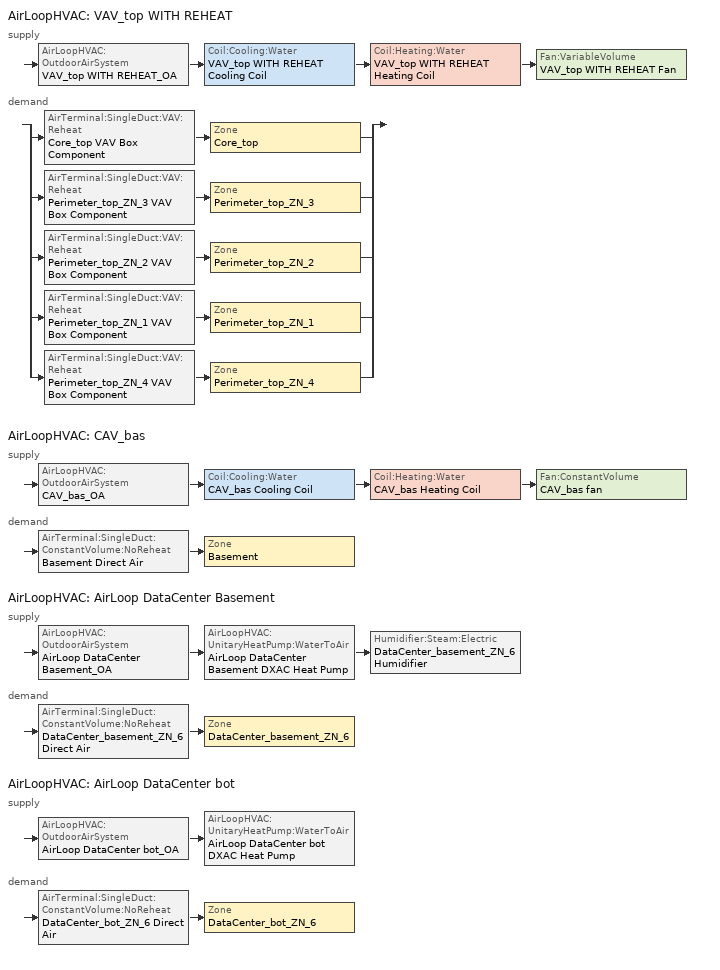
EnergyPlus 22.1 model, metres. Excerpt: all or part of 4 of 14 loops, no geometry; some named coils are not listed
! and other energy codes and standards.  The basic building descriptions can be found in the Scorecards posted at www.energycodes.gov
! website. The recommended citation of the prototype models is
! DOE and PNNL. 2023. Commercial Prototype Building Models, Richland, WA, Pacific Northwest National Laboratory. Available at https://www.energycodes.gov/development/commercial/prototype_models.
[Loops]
AirLoopHVAC 'VAV_top WITH REHEAT'
 supply: AirLoopHVAC:OutdoorAirSystem 'VAV_top WITH REHEAT_OA' > Coil:Cooling:Water 'VAV_top WITH REHEAT Cooling Coil' > Coil:Heating:Water 'VAV_top WITH REHEAT Heating Coil' > Fan:VariableVolume 'VAV_top WITH REHEAT Fan'
 demand: split
  | AirTerminal:SingleDuct:VAV:Reheat 'Core_top VAV Box Component' > Zone 'Core_top'
  | AirTerminal:SingleDuct:VAV:Reheat 'Perimeter_top_ZN_3 VAV Box Component' > Zone 'Perimeter_top_ZN_3'
  | AirTerminal:SingleDuct:VAV:Reheat 'Perimeter_top_ZN_2 VAV Box Component' > Zone 'Perimeter_top_ZN_2'
  | AirTerminal:SingleDuct:VAV:Reheat 'Perimeter_top_ZN_1 VAV Box Component' > Zone 'Perimeter_top_ZN_1'
  | AirTerminal:SingleDuct:VAV:Reheat 'Perimeter_top_ZN_4 VAV Box Component' > Zone 'Perimeter_top_ZN_4'
AirLoopHVAC 'CAV_bas'
 supply: AirLoopHVAC:OutdoorAirSystem 'CAV_bas_OA' > Coil:Cooling:Water 'CAV_bas Cooling Coil' > Coil:Heating:Water 'CAV_bas Heating Coil' > Fan:ConstantVolume 'CAV_bas fan'
 demand: AirTerminal:SingleDuct:ConstantVolume:NoReheat 'Basement Direct Air' > Zone 'Basement'
AirLoopHVAC 'AirLoop DataCenter Basement'
 supply: AirLoopHVAC:OutdoorAirSystem 'AirLoop DataCenter Basement_OA' > AirLoopHVAC:UnitaryHeatPump:WaterToAir 'AirLoop DataCenter Basement DXAC Heat Pump' > Humidifier:Steam:Electric 'DataCenter_basement_ZN_6 Humidifier'
 demand: AirTerminal:SingleDuct:ConstantVolume:NoReheat 'DataCenter_basement_ZN_6 Direct Air' > Zone 'DataCenter_basement_ZN_6'
AirLoopHVAC 'AirLoop DataCenter bot'
 supply: AirLoopHVAC:OutdoorAirSystem 'AirLoop DataCenter bot_OA' > AirLoopHVAC:UnitaryHeatPump:WaterToAir 'AirLoop DataCenter bot DXAC Heat Pump'
 demand: AirTerminal:SingleDuct:ConstantVolume:NoReheat 'DataCenter_bot_ZN_6 Direct Air' > Zone 'DataCenter_bot_ZN_6'
[EnergyManagementSystem:Sensor]
Name | Output:Variable or Output:Meter Index Key | Output:Variable or Output:Meter
Basement_LSr | Basement | Zone Lights Electricity Rate
Basement_Occ_Sensor | Basement | People Occupant Count
Core_top_LSr | Core_top | Zone Lights Electricity Rate
Core_top_Occ_Sensor | Core_top | People Occupant Count
Perimeter_top_ZN_3_LSr | Perimeter_top_ZN_3 | Zone Lights Electricity Rate
Perimeter_top_ZN_3_Occ_Sensor | Perimeter_top_ZN_3 | People Occupant Count
Perimeter_top_ZN_2_LSr | Perimeter_top_ZN_2 | Zone Lights Electricity Rate
Perimeter_top_ZN_2_Occ_Sensor | Perimeter_top_ZN_2 | People Occupant Count
Perimeter_top_ZN_1_LSr | Perimeter_top_ZN_1 | Zone Lights Electricity Rate
Perimeter_top_ZN_1_Occ_Sensor | Perimeter_top_ZN_1 | People Occupant Count
Perimeter_top_ZN_4_LSr | Perimeter_top_ZN_4 | Zone Lights Electricity Rate
Perimeter_top_ZN_4_Occ_Sensor | Perimeter_top_ZN_4 | People Occupant Count
vav_top_OA_VRP | VAV_top WITH REHEAT | Air System Outdoor Air Mechanical Ventilation Requested Mass Flow Rate
vav_top_OA | VAV_top WITH REHEAT | Air System Outdoor Air Mass Flow Rate
vav_top_SUPPLY_FLOW | VAV_top WITH REHEAT_OA-VAV_top WITH REHEAT_CoolCNode | System Node Standard Density Volume Flow Rate
[EnergyManagementSystem:Program]
SET_Perimeter_mid_ZN_4_Light_EMS_Program: SET Perimeter_mid_ZN_4_LSr_IP=0.093*Perimeter_mid_ZN_4_LSr/Perimeter_mid_ZN_4_Area; IF (Perimeter_mid_ZN_4_Occ_Sensor <= 0) && (Perimeter_mid_ZN_4_LSr_IP >= 0.02); SET Perimeter_mid_ZN_4_Light_Actuator = 0.02*Perimeter_mid_ZN_4_Area/0.09290304; ELSE; SET Perimeter_mid_ZN_4_Light_Actuator = NULL; ENDIF
SET_Perimeter_top_ZN_3_Light_EMS_Program: SET Perimeter_top_ZN_3_LSr_IP=0.093*Perimeter_top_ZN_3_LSr/Perimeter_top_ZN_3_Area; IF (Perimeter_top_ZN_3_Occ_Sensor <= 0) && (Perimeter_top_ZN_3_LSr_IP >= 0.02); SET Perimeter_top_ZN_3_Light_Actuator = 0.02*Perimeter_top_ZN_3_Area/0.09290304; ELSE; SET Perimeter_top_ZN_3_Light_Actuator = NULL; ENDIF
SET_Perimeter_top_ZN_2_Light_EMS_Program: SET Perimeter_top_ZN_2_LSr_IP=0.093*Perimeter_top_ZN_2_LSr/Perimeter_top_ZN_2_Area; IF (Perimeter_top_ZN_2_Occ_Sensor <= 0) && (Perimeter_top_ZN_2_LSr_IP >= 0.02); SET Perimeter_top_ZN_2_Light_Actuator = 0.02*Perimeter_top_ZN_2_Area/0.09290304; ELSE; SET Perimeter_top_ZN_2_Light_Actuator = NULL; ENDIF
SET_Perimeter_top_ZN_1_Light_EMS_Program: SET Perimeter_top_ZN_1_LSr_IP=0.093*Perimeter_top_ZN_1_LSr/Perimeter_top_ZN_1_Area; IF (Perimeter_top_ZN_1_Occ_Sensor <= 0) && (Perimeter_top_ZN_1_LSr_IP >= 0.02); SET Perimeter_top_ZN_1_Light_Actuator = 0.02*Perimeter_top_ZN_1_Area/0.09290304; ELSE; SET Perimeter_top_ZN_1_Light_Actuator = NULL; ENDIF
SET_Perimeter_top_ZN_4_Light_EMS_Program: SET Perimeter_top_ZN_4_LSr_IP=0.093*Perimeter_top_ZN_4_LSr/Perimeter_top_ZN_4_Area; IF (Perimeter_top_ZN_4_Occ_Sensor <= 0) && (Perimeter_top_ZN_4_LSr_IP >= 0.02); SET Perimeter_top_ZN_4_Light_Actuator = 0.02*Perimeter_top_ZN_4_Area/0.09290304; ELSE; SET Perimeter_top_ZN_4_Light_Actuator = NULL; ENDIF
PlantPump_EMS_Program: IF ChillerPlantDemandLoad < 1130053.16; SET Chiller2PumpStatus = 0; SET Chiller2Status = 0; SET Chiller2PumpFlow = 0; ELSE; SET Chiller2PumpStatus = 1; SET Chiller2Status = 1; SET Chiller2PumpFlow = Chiller2PumpDesignFlow; ENDIF
ChangTowerFlow: IF Chiller1_Status > 0 && Chiller2_Status == 0 && SensedCurveInput > 0.2; IF (0.5 * SensedCurveInput) > 0.2; SET AirInput = 0.5 * SensedCurveInput; ELSE; SET AirInput = 0.2; ENDIF; SET TowerCurveOutput =  2* (AirInput^3); ELSE; SET TowerCurveOutput = SensedCurveValue; ENDIF
vav_bot_MAX_OA_FRAC: IF vav_bot_OA > vav_bot_OA_VRP; SET vav_bot_MAX_OA_FRAC = NULL; ELSE; IF vav_bot_SUPPLY_FLOW > 0; SET vav_bot_MAX_OA_FRAC =      2.0305 / vav_bot_SUPPLY_FLOW; ELSE; SET vav_bot_MAX_OA_FRAC = NULL; ENDIF; ENDIF
[EnergyManagementSystem:InternalVariable] Internal Data Type=Zone Floor Area
Name | Internal Data Index Key
Basement_Area | Basement
Core_top_Area | Core_top
Perimeter_top_ZN_3_Area | Perimeter_top_ZN_3
Perimeter_top_ZN_2_Area | Perimeter_top_ZN_2
Perimeter_top_ZN_1_Area | Perimeter_top_ZN_1
Perimeter_top_ZN_4_Area | Perimeter_top_ZN_4
[DesignSpecification:ZoneAirDistribution] Zone Air Distribution Effectiveness in Cooling Mode=1; Zone Air Distribution Effectiveness in Heating Mode=1
Name | Minimum Zone Ventilation Efficiency
VAV_Zone_AirDistribution | 0.6
CM DSZAD Building
[ThermostatSetpoint:DualSetpoint]
Name | Heating Setpoint Temperature Schedule | Cooling Setpoint Temperature Schedule
DataCenter Cooling Setpoints Dual SP Control | HTGSETP_DC_SCH | CLGSETP_DC_SCH
Core_top Dual SP Control; Perimeter_top_ZN_3 Dual SP Control; Perimeter_top_ZN_2 Dual SP Control; Perimeter_top_ZN_1 Dual SP Control; Perimeter_top_ZN_4 Dual SP Control; Basement Dual SP Control | HTGSETP_SCH_YES_OPTIMUM | CLGSETP_SCH_YES_OPTIMUM
[Sizing:System] Type of Load to Size On=Sensible; Preheat Design Temperature {C}=7; Preheat Design Humidity Ratio {kgWater/kgDryAir}=0.008; Precool Design Temperature {C}=12.8; Precool Design Humidity Ratio {kgWater/kgDryAir}=0.008; Central Cooling Design Supply Air Temperature {C}=12.8; Type of Zone Sum to Use=Coincident; 100% Outdoor Air in Cooling=No; 100% Outdoor Air in Heating=No; Central Cooling Design Supply Air Humidity Ratio {kgWater/kgDryAir}=0.0085; Central Heating Design Supply Air Humidity Ratio {kgWater/kgDryAir}=0.008; Cooling Supply Air Flow Rate Method=DesignDay; Cooling Supply Air Flow Rate {m3/s}=0; Heating Supply Air Flow Rate Method=DesignDay; Heating Supply Air Flow Rate {m3/s}=0; System Outdoor Air Method=ZoneSum
Name | Design Outdoor Air Flow Rate {m3/s} | Central Heating Maximum System Air Flow Ratio | Central Heating Design Supply Air Temperature {C} | Zone Maximum Outdoor Air Fraction | Cooling Design Capacity Method | Cooling Design Capacity {W} | Heating Design Capacity Method | Heating Design Capacity {W} | Central Cooling Capacity Control Method
VAV_top WITH REHEAT | 2.0305 | 0.3 | 12.8
CAV_bas; AirLoop DataCenter Basement; AirLoop DataCenter bot | AUTOSIZE | 1 | 40 | 1 | CoolingDesignCapacity | autosize | HeatingDesignCapacity | autosize | OnOff
[AirLoopHVAC] Design Supply Air Flow Rate {m3/s}=AUTOSIZE
VAV_top WITH REHEAT; CAV_bas; AirLoop DataCenter Basement; AirLoop DataCenter bot
[SetpointManager:Warmest]
VAV_top WITH REHEAT Supply Air Temperature Manager: Control Variable=Temperature; HVAC Air Loop=VAV_top WITH REHEAT; Minimum Setpoint Temperature {C}=12.8; Maximum Setpoint Temperature {C}=15.6; Strategy=MaximumTemperature; Setpoint Node or NodeList=VAV_top WITH REHEAT Supply Equipment Outlet Node
[SetpointManager:MixedAir] Control Variable=Temperature
Name | Setpoint Node or NodeList
VAV_top WITH REHEAT_CoolC SAT Manager | VAV_top WITH REHEAT_CoolC-VAV_top WITH REHEAT_HeatCNode
VAV_top WITH REHEAT_HeatC MixedAir Manager | VAV_top WITH REHEAT_HeatC-VAV_top WITH REHEAT FanNode
VAV_top WITH REHEAT_OAMixed Air Temp Manager | VAV_top WITH REHEAT_OA-VAV_top WITH REHEAT_CoolCNode
CAV_bas_OAMixed Air Temp Manager | CAV_bas Mixed Air Outlet
CAV_bas_CoolC SAT Manager | CAV_bas Cooling Coil Outlet
CAV_bas_HeatC MixedAir Manager | CAV_bas Heating Coil Outlet
AirLoop DataCenter Basement_OAMixed Air Temp Manager | AirLoop DataCenter Basement Mixed Air Outlet
AirLoop DataCenter bot_OAMixed Air Temp Manager | AirLoop DataCenter bot Mixed Air Outlet
[Controller:OutdoorAir] Maximum Outdoor Air Flow Rate {m3/s}=AUTOSIZE; Economizer Control Action Type=ModulateFlow; Lockout Type=LockoutWithHeating; Minimum Limit Type=FixedMinimum; Minimum Outdoor Air Schedule=MinOA_MotorizedDamper_sched
Name | Minimum Outdoor Air Flow Rate {m3/s} | Economizer Control Type | Maximum Fraction of Outdoor Air Schedule | Mechanical Ventilation Controller
VAV_top WITH REHEAT_OA_Controller | 0 | DifferentialDryBulb | VAV_TOP WITH REHEAT Max OA Fraction | VAV_top WITH REHEAT_DCV
CAV_bas_OA_Controller; AirLoop DataCenter Basement_OA_Controller | AUTOSIZE | DifferentialDryBulb
AirLoop DataCenter bot_OA_Controller | AUTOSIZE | NoEconomizer
[Fan:VariableVolume]
VAV_top WITH REHEAT Fan: Availability Schedule=HVACOperationSchd; Fan Total Efficiency=0.61165; Pressure Rise {Pa}=1314.72; Maximum Flow Rate {m3/s}=AUTOSIZE; Fan Power Minimum Flow Rate Input Method=Fraction; Fan Power Minimum Flow Fraction=0.25; Motor Efficiency=0.941; Motor In Airstream Fraction=1; Fan Power Coefficient 1=0.0408; Fan Power Coefficient 2=0.088; Fan Power Coefficient 3=-0.0729; Fan Power Coefficient 4=0.9437; Fan Power Coefficient 5=0
[Controller:MechanicalVentilation] Availability Schedule=MinOA_MotorizedDamper_sched
VAV_top WITH REHEAT_DCV: Demand Controlled Ventilation=Yes; System Outdoor Air Method=Standard62.1VentilationRateProcedure; Zone 1=Core_top; Design Specification Outdoor Air Object Name 1=SZ DSOA Core_top; Design Specification Zone Air Distribution Object Name 1=CM DSZAD Building; Zone 2=Perimeter_top_ZN_3; Design Specification Outdoor Air Object Name 2=SZ DSOA Perimeter_top_ZN_3; Design Specification Zone Air Distribution Object Name 2=CM DSZAD Building; Zone 3=Perimeter_top_ZN_2; Design Specification Outdoor Air Object Name 3=SZ DSOA Perimeter_top_ZN_2; Design Specification Zone Air Distribution Object Name 3=CM DSZAD Building; Zone 4=Perimeter_top_ZN_1; Design Specification Outdoor Air Object Name 4=SZ DSOA Perimeter_top_ZN_1; Design Specification Zone Air Distribution Object Name 4=CM DSZAD Building; Zone 5=Perimeter_top_ZN_4; Design Specification Outdoor Air Object Name 5=SZ DSOA Perimeter_top_ZN_4; Design Specification Zone Air Distribution Object Name 5=CM DSZAD Building
Basement_DCV: Demand Controlled Ventilation=No; System Outdoor Air Method=ZoneSum; Zone 1=Basement; Design Specification Outdoor Air Object=SZ DSOA Basement; Design Specification Zone Air Distribution Object=CM DSZAD Building
DataCenter_basement_ZN_6_DCV: Demand Controlled Ventilation=No; System Outdoor Air Method=ZoneSum; Zone 1=DataCenter_basement_ZN_6; Design Specification Outdoor Air Object=SZ DSOA DataCenter_basement_ZN_6; Design Specification Zone Air Distribution Object=CM DSZAD Building
DataCenter_bot_ZN_6_DCV: Demand Controlled Ventilation=No; System Outdoor Air Method=ZoneSum; Zone 1=DataCenter_bot_ZN_6; Design Specification Outdoor Air Object=SZ DSOA DataCenter_bot_ZN_6; Design Specification Zone Air Distribution Object=CM DSZAD Building
[Coil:Cooling:Water] Availability Schedule=Always_On; Design Water Flow Rate {m3/s}=Autosize; Design Air Flow Rate {m3/s}=Autosize; Design Inlet Water Temperature {C}=Autosize; Design Inlet Air Temperature {C}=Autosize; Design Outlet Air Temperature {C}=Autosize; Design Inlet Air Humidity Ratio {kgWater/kgDryAir}=Autosize; Design Outlet Air Humidity Ratio {kgWater/kgDryAir}=Autosize; Type of Analysis=SimpleAnalysis; Heat Exchanger Configuration=CrossFlow
VAV_top WITH REHEAT Cooling Coil; CAV_bas Cooling Coil
[Controller:WaterCoil] Control Variable=Temperature; Actuator Variable=FLOW; Maximum Actuated Flow {m3/s}=AUTOSIZE; Minimum Actuated Flow {m3/s}=0
Name | Action | Controller Convergence Tolerance {deltaC}
VAV_top WITH REHEAT_CoolC_Controller; CAV_bas_CoolC_Controller | REVERSE
VAV_top WITH REHEAT_HeatC_Controller; CAV_bas_HeatC_Controller | NORMAL | 0.0001
[Coil:Heating:Water] Availability Schedule=Always_On; U-Factor Times Area Value {W/K}=AUTOSIZE; Maximum Water Flow Rate {m3/s}=AUTOSIZE; Performance Input Method=UFactorTimesAreaAndDesignWaterFlowRate; Rated Capacity {W}=AUTOSIZE; Rated Inlet Water Temperature {C}=60; Rated Outlet Water Temperature {C}=48.89
Name | Rated Inlet Air Temperature {C} | Rated Outlet Air Temperature {C}
VAV_top WITH REHEAT Heating Coil | 2.8 | 12.8
CAV_bas Heating Coil | 12.8 | 40
[Sizing:Zone] Zone Cooling Design Supply Air Temperature Input Method=SupplyAirTemperature; Zone Cooling Design Supply Air Temperature {C}=12.8; Zone Heating Design Supply Air Temperature Input Method=SupplyAirTemperature; Zone Heating Design Supply Air Temperature {C}=40; Zone Cooling Design Supply Air Humidity Ratio {kg-H2O/kg-air}=0.0085; Zone Heating Design Supply Air Humidity Ratio {kgWater/kgDryAir}=0.008; Cooling Design Air Flow Method=DesignDay; Cooling Design Air Flow Rate {m3/s}=0; Cooling Minimum Air Flow Fraction=0; Heating Design Air Flow Method=DesignDay; Heating Design Air Flow Rate {m3/s}=0
Name | Design Specification Outdoor Air Object | Design Specification Zone Air Distribution Object
Core_top | SZ DSOA Core_top | VAV_Zone_AirDistribution
Perimeter_top_ZN_3 | SZ DSOA Perimeter_top_ZN_3 | VAV_Zone_AirDistribution
Perimeter_top_ZN_2 | SZ DSOA Perimeter_top_ZN_2 | VAV_Zone_AirDistribution
Perimeter_top_ZN_1 | SZ DSOA Perimeter_top_ZN_1 | VAV_Zone_AirDistribution
Perimeter_top_ZN_4 | SZ DSOA Perimeter_top_ZN_4 | VAV_Zone_AirDistribution
Basement | SZ DSOA Basement
DataCenter_basement_ZN_6 | SZ DSOA DataCenter_basement_ZN_6
DataCenter_bot_ZN_6 | SZ DSOA DataCenter_bot_ZN_6
[DesignSpecification:OutdoorAir] Outdoor Air Method=Flow/Area; Outdoor Air Flow per Zone Floor Area {m3/s-m2}=0.0004318
SZ DSOA Core_top; SZ DSOA Perimeter_top_ZN_3; SZ DSOA Perimeter_top_ZN_2; SZ DSOA Perimeter_top_ZN_1; SZ DSOA Perimeter_top_ZN_4; SZ DSOA Basement; SZ DSOA DataCenter_basement_ZN_6; SZ DSOA DataCenter_bot_ZN_6
[ZoneControl:Thermostat] Control Type Schedule=Dual Zone Control Type Sched
Name | Zone or ZoneList | Control 1
Core_top Thermostat | Core_top | Core_top Dual SP Control
Perimeter_top_ZN_3 Thermostat | Perimeter_top_ZN_3 | Perimeter_top_ZN_3 Dual SP Control
Perimeter_top_ZN_2 Thermostat | Perimeter_top_ZN_2 | Perimeter_top_ZN_2 Dual SP Control
Perimeter_top_ZN_1 Thermostat | Perimeter_top_ZN_1 | Perimeter_top_ZN_1 Dual SP Control
Perimeter_top_ZN_4 Thermostat | Perimeter_top_ZN_4 | Perimeter_top_ZN_4 Dual SP Control
Basement Thermostat | Basement | Basement Dual SP Control
DataCenter_basement_ZN_6 Thermostat | DataCenter_basement_ZN_6 | DataCenter Cooling Setpoints Dual SP Control
DataCenter_bot_ZN_6 Thermostat | DataCenter_bot_ZN_6 | DataCenter Cooling Setpoints Dual SP Control
[Zone equipment]
Core_top: Core_top VAV Box Component
Perimeter_top_ZN_3: Perimeter_top_ZN_3 VAV Box Component
Perimeter_top_ZN_2: Perimeter_top_ZN_2 VAV Box Component
Perimeter_top_ZN_1: Perimeter_top_ZN_1 VAV Box Component
Perimeter_top_ZN_4: Perimeter_top_ZN_4 VAV Box Component
Basement: Basement Direct Air
DataCenter_basement_ZN_6: DataCenter_basement_ZN_6 Direct Air
DataCenter_bot_ZN_6: DataCenter_bot_ZN_6 Direct Air
[AirTerminal:SingleDuct:VAV:Reheat] Availability Schedule=Always_On; Maximum Air Flow Rate {m3/s}=AUTOSIZE; Zone Minimum Air Flow Input Method=Constant; Maximum Hot Water or Steam Flow Rate {m3/s}=AUTOSIZE; Minimum Hot Water or Steam Flow Rate {m3/s}=0; Convergence Tolerance=0.001; Damper Heating Action=ReverseWithLimits; Maximum Flow Fraction During Reheat=0.5; Maximum Reheat Air Temperature {C}=40
Name | Constant Minimum Air Flow Fraction | Reheat Coil
Core_top VAV Box Component | 0.289 | Core_top VAV Box Reheat Coil
Perimeter_top_ZN_3 VAV Box Component | 0.155 | Perimeter_top_ZN_3 VAV Box Reheat Coil
Perimeter_top_ZN_2 VAV Box Component | 0.104 | Perimeter_top_ZN_2 VAV Box Reheat Coil
Perimeter_top_ZN_1 VAV Box Component | 0.141 | Perimeter_top_ZN_1 VAV Box Reheat Coil
Perimeter_top_ZN_4 VAV Box Component | 0.091 | Perimeter_top_ZN_4 VAV Box Reheat Coil
[AirTerminal:SingleDuct:ConstantVolume:NoReheat] Availability Schedule=Always_On; Maximum Air Flow Rate {m3/s}=AUTOSIZE
Basement Direct Air; DataCenter_basement_ZN_6 Direct Air; DataCenter_bot_ZN_6 Direct Air
[Fan:ConstantVolume]
CAV_bas fan: Availability Schedule=HVACOperationSchd; Fan Total Efficiency=0.6006; Pressure Rise {Pa}=1018.41; Maximum Flow Rate {m3/s}=autosize; Motor Efficiency=0.924; Motor In Airstream Fraction=1
[SetpointManager:SingleZone:Heating] Control Variable=Temperature; Minimum Supply Air Temperature {C}=10; Maximum Supply Air Temperature {C}=50
Name | Control Zone | Setpoint Node or NodeList
SupAirTemp MngrBasement - Htg | Basement | CAV_bas Supply Equipment Outlet Node
SupAirTemp MngrDataCenter_basement_ZN_6 - Htg | DataCenter_basement_ZN_6 | AirLoop DataCenter Basement Supply Equipment Outlet Node
SupAirTemp MngrDataCenter_bot_ZN_6 - Htg | DataCenter_bot_ZN_6 | AirLoop DataCenter bot Supply Equipment Outlet Node
[SetpointManager:SingleZone:Cooling] Control Variable=Temperature; Minimum Supply Air Temperature {C}=10; Maximum Supply Air Temperature {C}=50
Name | Control Zone | Setpoint Node or NodeList
SupAirTemp MngrBasement - Clg | Basement | CAV_bas Zone Equipment Inlet Node
SupAirTemp MngrDataCenter_basement_ZN_6 - Clg | DataCenter_basement_ZN_6 | AirLoop DataCenter Basement Zone Equipment Inlet Node
SupAirTemp MngrDataCenter_bot_ZN_6 - Clg | DataCenter_bot_ZN_6 | AirLoop DataCenter bot Zone Equipment Inlet Node
[Fan:OnOff] Availability Schedule=Always_On; Maximum Flow Rate {m3/s}=autosize; Motor In Airstream Fraction=1
Name | Fan Total Efficiency | Pressure Rise {Pa} | Motor Efficiency
AirLoop DataCenter Basement Supply Fan | 0.6175 | 1018.41 | 0.95
AirLoop DataCenter bot Supply Fan | 0.55575 | 622.5 | 0.855
[Humidifier:Steam:Electric]
DataCenter_basement_ZN_6 Humidifier: Availability Schedule=Always_On; Rated Capacity {m3/s}=3.72e-05; Rated Power {W}=100000; Rated Fan Power {W}=0; Standby Power {W}=0
[Coil:Heating:Electric] Availability Schedule=Always_On; Efficiency=1; Nominal Capacity {W}=autosize
AirLoop DataCenter Basement_SuppHeatCoil; AirLoop DataCenter bot_SuppHeatCoil
[AirLoopHVAC:UnitaryHeatPump:WaterToAir] Availability Schedule=Always_On; Supply Air Flow Rate {m3/s}=autosize; Heating Convergence=0.001; Cooling Convergence=0.001; Maximum Cycling Rate {cycles/hr}=2.5; Heat Pump Time Constant {s}=60; Fraction of On-Cycle Power Use=0.01; Heat Pump Fan Delay Time {s}=60; Maximum Supply Air Temperature from Supplemental Heater {C}=50; Fan Placement=BlowThrough; Supply Air Fan Operating Mode Schedule=SupplyFanSch
Name | Controlling Zone or Thermostat Location | Supply Fan | Heating Coil | Cooling Coil | Supplemental Heating Coil
AirLoop DataCenter Basement DXAC Heat Pump | DataCenter_basement_ZN_6 | AirLoop DataCenter Basement Supply Fan | AirLoop DataCenter Basement Heating Coil | AirLoop DataCenter Basement Cooling Coil | AirLoop DataCenter Basement_SuppHeatCoil
AirLoop DataCenter bot DXAC Heat Pump | DataCenter_bot_ZN_6 | AirLoop DataCenter bot Supply Fan | AirLoop DataCenter bot Heating Coil | AirLoop DataCenter bot Cooling Coil | AirLoop DataCenter bot_SuppHeatCoil
[SetpointManager:SingleZone:Humidity:Minimum]
DataCenter_basement_ZN_6 Humidifier HUMRAT setpoint: Setpoint Node or NodeList=AirLoop DataCenter Basement Supply Equipment Outlet Node
[Schedule:Compact]
ALWAYS_ON; SupplyFanSch: Through: 12/31, For: AllDays, Until: 24:00, 1
HVACOperationSchd: Through: 12/31, For: Weekdays SummerDesignDay, Until: 06:00, 0, Until: 22:00, 1, Until: 24:00, 0, For: Saturday WinterDesignDay, Until: 06:00, 0, Until: 18:00, 1, Until: 24:00, 0, For: Sunday Holidays AllOtherDays, Until: 24:00, 0
HTGSETP_SCH_YES_OPTIMUM: Through: 12/31, For: WinterDesignDay, Until: 05:00, 15.6, Until: 06:00, 17.6, Until: 07:00, 19.6, Until: 22:00, 21, Until: 24:00, 15.6, For: Weekdays, Until: 04:00, 15.6, Until: 05:00, 17.8, Until: 06:00, 20, Until: 22:00, 21, Until: 24:00, 15.6, For SummerDesignDay, Until: 24:00, 15.6, For: Saturday, Until: 04:00, 15.6, Until: 05:00, 17.8, Until: 06:00, 20, Until: 17:00, 21, Until: 24:00, 15.6, For: Sunday Holidays AllOtherDays, Until: 24:00, 15.6
CLGSETP_SCH_YES_OPTIMUM: Through: 12/31, For: SummerDesignDay, Until: 05:00, 26.7, Until: 06:00, 25.7, Until: 07:00, 25, Until: 22:00, 24, Until: 24:00, 26.7, For: Weekdays, Until: 04:00, 26.7, Until: 05:00, 25.6, Until: 06:00, 25, Until: 22:00, 24, Until: 24:00, 26.7, For: Saturday, Until: 04:00, 26.7, Until: 05:00, 25.6, Until: 06:00, 25, Until: 17:00, 24, Until: 24:00, 26.7, For WinterDesignDay, Until: 24:00, 26.7, For: Sunday Holidays AllOtherDays, Until: 24:00, 26.7
MinOA_MotorizedDamper_Sched: Through: 12/31, For: Weekdays SummerDesignDay, Until: 07:00, 0, Until: 22:00, 1, Until: 24:00, 0, For: Saturday WinterDesignDay, Until: 07:00, 0, Until: 18:00, 1, Until: 24:00, 0, For: Sunday Holidays AllOtherDays, Until: 24:00, 0
Dual Zone Control Type Sched: Through: 12/31, For: AllDays, Until: 24:00, 4
CLGSETP_DC_SCH: THROUGH: 12/31, FOR SummerDesignDay, UNTIL: 24:00, 27, FOR WinterDesignDay, UNTIL: 24:00, 27, FOR:AllOtherDays, UNTIL: 24:00, 27
HTGSETP_DC_SCH: THROUGH: 12/31, FOR:AllDays, UNTIL: 24:00, 18
[Schedule:Constant]
VAV_TOP WITH REHEAT Max OA Fraction: Hourly Value=1
